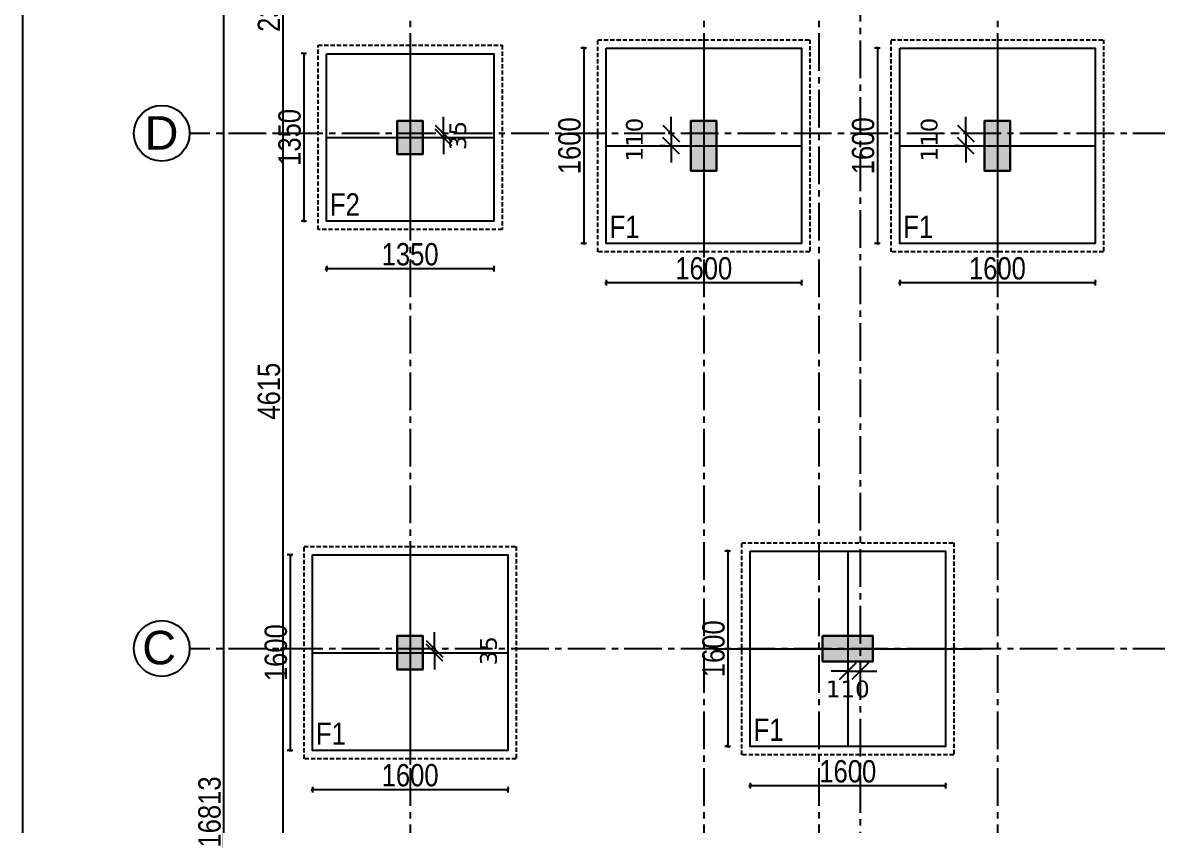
# Model space of a CAD drawing. Header units: millimetres. Extents: x 12977220 to 13113408, y -169657 to -55898.
# Drawn here: x 12979445 to 12989607, y -116064 to -108876 of the extents above; entities that cross this region are included whole.
import ezdxf

# ---------------------------------------------------------------- set-up
doc = ezdxf.new("R2010")
doc.units = ezdxf.units.MM
doc.header["$LTSCALE"] = 3
doc.header["$PDMODE"] = 66
for name, pattern in [('CENTER', [2, 1.25, -0.25, 0.25, -0.25]), ('CENTER2', [1.125, 0.75, -0.125, 0.125, -0.125]), ('HIDDEN', [0.375, 0.25, -0.125])]:
    doc.linetypes.add(name, pattern=pattern)
for name, color, linetype in [('C3', 2, 'Continuous'), ('COLUMN NEW', 112, 'Continuous'), ('DIM', 9, 'Continuous'), ('GRID', 8, 'CENTER'), ('GRIDNAME', 83, 'Continuous')]:
    doc.layers.add(name, color=color, linetype=linetype)
doc.styles.add('ariel', font='ARIAL.TTF')
doc.styles.add('Jerry', font='verdana.TTF')
doc.styles.add('rs4', font='romans.shx', dxfattribs={"width": 0.8, "height": 200})
doc.styles.get("Standard").update_dxf_attribs({"font": 'ARIALBD.TTF', "height": 4.5})
doc.styles.add('TEXT', font='ARIALN.TTF')
doc.dimstyles.new('1', dxfattribs={"dimtxt": 1.75, "dimasz": 100, "dimexe": 100, "dimexo": 0, "dimgap": 25, "dimtad": 1, "dimdec": 0, "dimzin": 3, "dimdsep": 46, "dimtxsty": 'rs4', "dimblk": 'ARCHTICK', "dimcen": 2.5, "dimdle": 100, "dimclrd": 256, "dimclre": 256, "dimclrt": 6, "dimadec": 0, "dimazin": 0, "dimtfac": 1, "dimtdec": 0, "dimtmove": 2, "dimatfit": 3, "dimfxl": 1, "dimlwd": -1, "dimlwe": -1, "dimarcsym": 0})
doc.dimstyles.new('ISO-25', dxfattribs={"dimtxt": 2.5, "dimasz": 2.5, "dimexe": 1.25, "dimexo": 0.625, "dimtad": 1, "dimtxsty": 'Standard', "dimcen": 2.5, "dimadec": 0, "dimazin": 0, "dimtfac": 1, "dimtmove": 0, "dimatfit": 3, "dimfxl": 1, "dimarcsym": 0})

# ---------------------------------------------------------------- blocks, each defined once
blk = doc.blocks.new('C1 NEW')
at = {"layer": 'COLUMN NEW', "ltscale": 0.15}
for points in [[(115, 150), (-115, 150), (0, 0)], [(0, 0), (-115, 150), (-115, -150)], [(115, 150), (0, 0), (115, -150)], [(0, 0), (-115, -150), (115, -150)]]:
    blk.add_hatch(color=6, dxfattribs=at).paths.add_polyline_path(points)
at = {"layer": 'COLUMN NEW', "color": 6, "ltscale": 0.15}
blk.add_lwpolyline([(-115, -150), (115, -150), (115, 150), (-115, 150)], close=True, dxfattribs=at)
blk = doc.blocks.new('C2')
at = {"layer": 'COLUMN NEW', "ltscale": 0.15}
blk.add_hatch(color=6, dxfattribs=at).paths.add_polyline_path([(115, 225), (-115, 225), (-115, -225), (115, -225)])
at = {"layer": 'COLUMN NEW', "color": 6, "ltscale": 0.15}
blk.add_lwpolyline([(-115, -225), (115, -225), (115, 225), (-115, 225)], close=True, dxfattribs=at)
blk = doc.blocks.new('C3')
at = {"layer": 'COLUMN NEW', "ltscale": 0.15}
blk.add_hatch(color=6, dxfattribs=at).paths.add_polyline_path([(115, 225), (-115, 225), (-115, -225), (115, -225)])
at = {"layer": 'COLUMN NEW', "color": 6, "ltscale": 0.15}
blk.add_lwpolyline([(-115, -225), (115, -225), (115, 225), (-115, 225)], close=True, dxfattribs=at)
blk = doc.blocks.new('_ARCHTICK')
at = {"color": 0, "linetype": 'ByBlock', "const_width": 0.15}
blk.add_lwpolyline([(-0.5, -0.5), (0.5, 0.5)], dxfattribs=at)
blk = doc.blocks.new('*D1050')
at = {"layer": 'Defpoints', "color": 0, "linetype": 'Continuous', "ltscale": 400, "transparency": 16777216}
for p in [(12981247, -107538), (12981284, -107538), (12981284, -124351)]:
    blk.add_point(p, dxfattribs=at)
at = {"layer": 'DIM', "linetype": 'Continuous', "ltscale": 400, "transparency": 16777216}
for p, q in [((12981272, -107538), (12981222, -107538)), ((12981272, -124351), (12981222, -124351))]:
    blk.add_line(p, q, dxfattribs=at)
at = {"layer": 'DIM', "ltscale": 400, "transparency": 16777216}
blk.add_line((12981247, -124361), (12981247, -107528), dxfattribs=at)
at = {"layer": 'DIM', "linetype": 'Continuous', "ltscale": 400, "transparency": 16777216, "xscale": 30, "yscale": 30, "zscale": 30}
for p, rotation in [((12981247, -107538), 90), ((12981247, -124351), 270)]:
    blk.add_blockref('_ARCHTICK', p, dxfattribs=dict(at, rotation=rotation))
at = {"layer": 'DIM', "color": 6, "linetype": 'Continuous', "ltscale": 400, "transparency": 16777216, "insert": (12981119, -115945), "char_height": 200, "attachment_point": 5, "rotation": 90, "style": 'TEXT'}
blk.add_mtext('16813', dxfattribs=at)
blk = doc.blocks.new('*D1052')
at = {"layer": 'Defpoints', "color": 0, "linetype": 'Continuous', "ltscale": 400, "transparency": 16777216}
for p in [(12981778, -114483), (12982340, -114483), (12981676, -118638)]:
    blk.add_point(p, dxfattribs=at)
at = {"layer": 'DIM', "linetype": 'Continuous', "ltscale": 400, "transparency": 16777216}
for p, q in [((12981803, -114483), (12981753, -114483)), ((12981753, -118638), (12981803, -118638))]:
    blk.add_line(p, q, dxfattribs=at)
at = {"layer": 'DIM', "ltscale": 400, "transparency": 16777216}
blk.add_line((12981778, -118648), (12981778, -114473), dxfattribs=at)
at = {"layer": 'DIM', "linetype": 'Continuous', "ltscale": 400, "transparency": 16777216, "xscale": 30, "yscale": 30, "zscale": 30}
for p, rotation in [((12981778, -114483), 90), ((12981778, -118638), 270)]:
    blk.add_blockref('_ARCHTICK', p, dxfattribs=dict(at, rotation=rotation))
at = {"layer": 'DIM', "color": 6, "linetype": 'Continuous', "ltscale": 400, "transparency": 16777216, "insert": (12981651, -116561), "char_height": 200, "attachment_point": 5, "rotation": 90, "style": 'TEXT'}
blk.add_mtext('4155', dxfattribs=at)
blk = doc.blocks.new('*D1053')
at = {"layer": 'Defpoints', "color": 0, "linetype": 'Continuous', "ltscale": 400, "transparency": 16777216}
for p in [(12981778, -109868), (12982340, -109868), (12982340, -114483)]:
    blk.add_point(p, dxfattribs=at)
at = {"layer": 'DIM', "linetype": 'Continuous', "ltscale": 400, "transparency": 16777216}
for p, q in [((12981803, -109868), (12981753, -109868)), ((12981803, -114483), (12981753, -114483))]:
    blk.add_line(p, q, dxfattribs=at)
at = {"layer": 'DIM', "ltscale": 400, "transparency": 16777216}
blk.add_line((12981778, -114493), (12981778, -109858), dxfattribs=at)
at = {"layer": 'DIM', "linetype": 'Continuous', "ltscale": 400, "transparency": 16777216, "xscale": 30, "yscale": 30, "zscale": 30}
for p, rotation in [((12981778, -109868), 90), ((12981778, -114483), 270)]:
    blk.add_blockref('_ARCHTICK', p, dxfattribs=dict(at, rotation=rotation))
at = {"layer": 'DIM', "color": 6, "linetype": 'Continuous', "ltscale": 400, "transparency": 16777216, "insert": (12981651, -112176), "char_height": 200, "attachment_point": 5, "rotation": 90, "style": 'TEXT'}
blk.add_mtext('4615', dxfattribs=at)
blk = doc.blocks.new('*D1054')
at = {"layer": 'Defpoints', "color": 0, "linetype": 'Continuous', "ltscale": 400, "transparency": 16777216}
for p in [(12981778, -107538), (12982465, -107538), (12982340, -109868)]:
    blk.add_point(p, dxfattribs=at)
at = {"layer": 'DIM', "linetype": 'Continuous', "ltscale": 400, "transparency": 16777216}
for p, q in [((12981803, -107538), (12981753, -107538)), ((12981803, -109868), (12981753, -109868))]:
    blk.add_line(p, q, dxfattribs=at)
at = {"layer": 'DIM', "ltscale": 400, "transparency": 16777216}
blk.add_line((12981778, -109878), (12981778, -107528), dxfattribs=at)
at = {"layer": 'DIM', "linetype": 'Continuous', "ltscale": 400, "transparency": 16777216, "xscale": 30, "yscale": 30, "zscale": 30}
for p, rotation in [((12981778, -107538), 90), ((12981778, -109868), 270)]:
    blk.add_blockref('_ARCHTICK', p, dxfattribs=dict(at, rotation=rotation))
at = {"layer": 'DIM', "color": 6, "linetype": 'Continuous', "ltscale": 400, "transparency": 16777216, "insert": (12981651, -108703), "char_height": 200, "attachment_point": 5, "rotation": 90, "style": 'TEXT'}
blk.add_mtext('2330', dxfattribs=at)
blk = doc.blocks.new('*D1111')
at = {"layer": 'Defpoints', "color": 0, "linetype": 'Continuous', "ltscale": 400, "transparency": 16777216}
for p in [(12982165, -110653), (12983665, -110653), (12983665, -111078)]:
    blk.add_point(p, dxfattribs=at)
at = {"layer": 'DIM', "linetype": 'Continuous', "ltscale": 400, "transparency": 16777216}
for p, q in [((12982165, -111053), (12982165, -111103)), ((12983665, -111053), (12983665, -111103))]:
    blk.add_line(p, q, dxfattribs=at)
at = {"layer": 'DIM', "ltscale": 400, "transparency": 16777216}
blk.add_line((12982155, -111078), (12983675, -111078), dxfattribs=at)
at = {"layer": 'DIM', "linetype": 'Continuous', "ltscale": 400, "transparency": 16777216, "xscale": 30, "yscale": 30, "zscale": 30, "rotation": 180}
blk.add_blockref('_ARCHTICK', (12982165, -111078), dxfattribs=at)
at = {"layer": 'DIM', "linetype": 'Continuous', "ltscale": 400, "transparency": 16777216, "xscale": 30, "yscale": 30, "zscale": 30}
blk.add_blockref('_ARCHTICK', (12983665, -111078), dxfattribs=at)
at = {"layer": 'DIM', "color": 6, "linetype": 'Continuous', "ltscale": 400, "transparency": 16777216, "insert": (12982915, -110951), "char_height": 200, "attachment_point": 5, "style": 'TEXT'}
blk.add_mtext('1350', dxfattribs=at)
blk = doc.blocks.new('*D1112')
at = {"layer": 'Defpoints', "color": 0, "linetype": 'Continuous', "ltscale": 400, "transparency": 16777216}
for p in [(12982165, -109153), (12981963, -110653), (12982165, -110653)]:
    blk.add_point(p, dxfattribs=at)
at = {"layer": 'DIM', "ltscale": 400, "transparency": 16777216}
blk.add_line((12981963, -109143), (12981963, -110663), dxfattribs=at)
at = {"layer": 'DIM', "linetype": 'Continuous', "ltscale": 400, "transparency": 16777216}
for p, q in [((12981988, -109153), (12981938, -109153)), ((12981988, -110653), (12981938, -110653))]:
    blk.add_line(p, q, dxfattribs=at)
at = {"layer": 'DIM', "linetype": 'Continuous', "ltscale": 400, "transparency": 16777216, "xscale": 30, "yscale": 30, "zscale": 30}
for p, rotation in [((12981963, -109153), 90), ((12981963, -110653), 270)]:
    blk.add_blockref('_ARCHTICK', p, dxfattribs=dict(at, rotation=rotation))
at = {"layer": 'DIM', "color": 6, "linetype": 'Continuous', "ltscale": 400, "transparency": 16777216, "insert": (12981836, -109903), "char_height": 200, "attachment_point": 5, "rotation": 90, "style": 'TEXT'}
blk.add_mtext('1350', dxfattribs=at)
blk = doc.blocks.new('*D1056')
at = {"layer": 'Defpoints', "color": 0, "linetype": 'Continuous', "ltscale": 400, "transparency": 16777216}
for p in [(12984670, -110829), (12986420, -110829), (12986420, -111204)]:
    blk.add_point(p, dxfattribs=at)
at = {"layer": 'DIM', "ltscale": 400, "transparency": 16777216}
blk.add_line((12984660, -111204), (12986430, -111204), dxfattribs=at)
at = {"layer": 'DIM', "linetype": 'Continuous', "ltscale": 400, "transparency": 16777216}
for p, q in [((12984670, -111179), (12984670, -111229)), ((12986420, -111179), (12986420, -111229))]:
    blk.add_line(p, q, dxfattribs=at)
at = {"layer": 'DIM', "linetype": 'Continuous', "ltscale": 400, "transparency": 16777216, "xscale": 30, "yscale": 30, "zscale": 30, "rotation": 180}
blk.add_blockref('_ARCHTICK', (12984670, -111204), dxfattribs=at)
at = {"layer": 'DIM', "linetype": 'Continuous', "ltscale": 400, "transparency": 16777216, "xscale": 30, "yscale": 30, "zscale": 30}
blk.add_blockref('_ARCHTICK', (12986420, -111204), dxfattribs=at)
at = {"layer": 'DIM', "color": 6, "linetype": 'Continuous', "ltscale": 400, "transparency": 16777216, "insert": (12985545, -111077), "char_height": 200, "attachment_point": 5, "style": 'TEXT'}
blk.add_mtext('1600', dxfattribs=at)
blk = doc.blocks.new('*D1125')
at = {"layer": 'Defpoints', "color": 0, "linetype": 'Continuous', "ltscale": 400, "transparency": 16777216}
for p in [(12984670, -109103), (12984470, -110853), (12984670, -110853)]:
    blk.add_point(p, dxfattribs=at)
at = {"layer": 'DIM', "linetype": 'Continuous', "ltscale": 400, "transparency": 16777216}
for p, q in [((12984495, -109103), (12984445, -109103)), ((12984495, -110853), (12984445, -110853))]:
    blk.add_line(p, q, dxfattribs=at)
at = {"layer": 'DIM', "ltscale": 400, "transparency": 16777216}
blk.add_line((12984470, -109093), (12984470, -110863), dxfattribs=at)
at = {"layer": 'DIM', "linetype": 'Continuous', "ltscale": 400, "transparency": 16777216, "xscale": 30, "yscale": 30, "zscale": 30}
for p, rotation in [((12984470, -109103), 90), ((12984470, -110853), 270)]:
    blk.add_blockref('_ARCHTICK', p, dxfattribs=dict(at, rotation=rotation))
at = {"layer": 'DIM', "color": 6, "linetype": 'Continuous', "ltscale": 400, "transparency": 16777216, "insert": (12984343, -109978), "char_height": 200, "attachment_point": 5, "rotation": 90, "style": 'TEXT'}
blk.add_mtext('1600', dxfattribs=at)
blk = doc.blocks.new('*D1057')
at = {"layer": 'Defpoints', "color": 0, "linetype": 'Continuous', "ltscale": 400, "transparency": 16777216}
for p in [(12987300, -110829), (12989050, -110829), (12989050, -111204)]:
    blk.add_point(p, dxfattribs=at)
at = {"layer": 'DIM', "ltscale": 400, "transparency": 16777216}
blk.add_line((12987290, -111204), (12989060, -111204), dxfattribs=at)
at = {"layer": 'DIM', "linetype": 'Continuous', "ltscale": 400, "transparency": 16777216}
for p, q in [((12987300, -111179), (12987300, -111229)), ((12989050, -111179), (12989050, -111229))]:
    blk.add_line(p, q, dxfattribs=at)
at = {"layer": 'DIM', "linetype": 'Continuous', "ltscale": 400, "transparency": 16777216, "xscale": 30, "yscale": 30, "zscale": 30, "rotation": 180}
blk.add_blockref('_ARCHTICK', (12987300, -111204), dxfattribs=at)
at = {"layer": 'DIM', "linetype": 'Continuous', "ltscale": 400, "transparency": 16777216, "xscale": 30, "yscale": 30, "zscale": 30}
blk.add_blockref('_ARCHTICK', (12989050, -111204), dxfattribs=at)
at = {"layer": 'DIM', "color": 6, "linetype": 'Continuous', "ltscale": 400, "transparency": 16777216, "insert": (12988175, -111077), "char_height": 200, "attachment_point": 5, "style": 'TEXT'}
blk.add_mtext('1600', dxfattribs=at)
blk = doc.blocks.new('*D1126')
at = {"layer": 'Defpoints', "color": 0, "linetype": 'Continuous', "ltscale": 400, "transparency": 16777216}
for p in [(12987300, -109103), (12987100, -110853), (12987300, -110853)]:
    blk.add_point(p, dxfattribs=at)
at = {"layer": 'DIM', "linetype": 'Continuous', "ltscale": 400, "transparency": 16777216}
for p, q in [((12987125, -109103), (12987075, -109103)), ((12987125, -110853), (12987075, -110853))]:
    blk.add_line(p, q, dxfattribs=at)
at = {"layer": 'DIM', "ltscale": 400, "transparency": 16777216}
blk.add_line((12987100, -109093), (12987100, -110863), dxfattribs=at)
at = {"layer": 'DIM', "linetype": 'Continuous', "ltscale": 400, "transparency": 16777216, "xscale": 30, "yscale": 30, "zscale": 30}
for p, rotation in [((12987100, -109103), 90), ((12987100, -110853), 270)]:
    blk.add_blockref('_ARCHTICK', p, dxfattribs=dict(at, rotation=rotation))
at = {"layer": 'DIM', "color": 6, "linetype": 'Continuous', "ltscale": 400, "transparency": 16777216, "insert": (12986973, -109978), "char_height": 200, "attachment_point": 5, "rotation": 90, "style": 'TEXT'}
blk.add_mtext('1600', dxfattribs=at)
blk = doc.blocks.new('*D1058')
at = {"layer": 'Defpoints', "color": 0, "linetype": 'Continuous', "ltscale": 400, "transparency": 16777216}
for p in [(12982040, -115369), (12983790, -115369), (12983790, -115744)]:
    blk.add_point(p, dxfattribs=at)
at = {"layer": 'DIM', "ltscale": 400, "transparency": 16777216}
blk.add_line((12982030, -115744), (12983800, -115744), dxfattribs=at)
at = {"layer": 'DIM', "linetype": 'Continuous', "ltscale": 400, "transparency": 16777216}
for p, q in [((12982040, -115719), (12982040, -115769)), ((12983790, -115719), (12983790, -115769))]:
    blk.add_line(p, q, dxfattribs=at)
at = {"layer": 'DIM', "linetype": 'Continuous', "ltscale": 400, "transparency": 16777216, "xscale": 30, "yscale": 30, "zscale": 30, "rotation": 180}
blk.add_blockref('_ARCHTICK', (12982040, -115744), dxfattribs=at)
at = {"layer": 'DIM', "linetype": 'Continuous', "ltscale": 400, "transparency": 16777216, "xscale": 30, "yscale": 30, "zscale": 30}
blk.add_blockref('_ARCHTICK', (12983790, -115744), dxfattribs=at)
at = {"layer": 'DIM', "color": 6, "linetype": 'Continuous', "ltscale": 400, "transparency": 16777216, "insert": (12982915, -115617), "char_height": 200, "attachment_point": 5, "style": 'TEXT'}
blk.add_mtext('1600', dxfattribs=at)
blk = doc.blocks.new('*D1127')
at = {"layer": 'Defpoints', "color": 0, "linetype": 'Continuous', "ltscale": 400, "transparency": 16777216}
for p in [(12982040, -113643), (12981840, -115393), (12982040, -115393)]:
    blk.add_point(p, dxfattribs=at)
at = {"layer": 'DIM', "linetype": 'Continuous', "ltscale": 400, "transparency": 16777216}
for p, q in [((12981865, -113643), (12981815, -113643)), ((12981865, -115393), (12981815, -115393))]:
    blk.add_line(p, q, dxfattribs=at)
at = {"layer": 'DIM', "ltscale": 400, "transparency": 16777216}
blk.add_line((12981840, -113633), (12981840, -115403), dxfattribs=at)
at = {"layer": 'DIM', "linetype": 'Continuous', "ltscale": 400, "transparency": 16777216, "xscale": 30, "yscale": 30, "zscale": 30}
for p, rotation in [((12981840, -113643), 90), ((12981840, -115393), 270)]:
    blk.add_blockref('_ARCHTICK', p, dxfattribs=dict(at, rotation=rotation))
at = {"layer": 'DIM', "color": 6, "linetype": 'Continuous', "ltscale": 400, "transparency": 16777216, "insert": (12981713, -114518), "char_height": 200, "attachment_point": 5, "rotation": 90, "style": 'TEXT'}
blk.add_mtext('1600', dxfattribs=at)
blk = doc.blocks.new('*D1059')
at = {"layer": 'Defpoints', "color": 0, "linetype": 'Continuous', "ltscale": 400, "transparency": 16777216}
for p in [(12985960, -115334), (12987710, -115334), (12987710, -115709)]:
    blk.add_point(p, dxfattribs=at)
at = {"layer": 'DIM', "ltscale": 400, "transparency": 16777216}
blk.add_line((12985950, -115709), (12987720, -115709), dxfattribs=at)
at = {"layer": 'DIM', "linetype": 'Continuous', "ltscale": 400, "transparency": 16777216}
for p, q in [((12985960, -115684), (12985960, -115734)), ((12987710, -115684), (12987710, -115734))]:
    blk.add_line(p, q, dxfattribs=at)
at = {"layer": 'DIM', "linetype": 'Continuous', "ltscale": 400, "transparency": 16777216, "xscale": 30, "yscale": 30, "zscale": 30, "rotation": 180}
blk.add_blockref('_ARCHTICK', (12985960, -115709), dxfattribs=at)
at = {"layer": 'DIM', "linetype": 'Continuous', "ltscale": 400, "transparency": 16777216, "xscale": 30, "yscale": 30, "zscale": 30}
blk.add_blockref('_ARCHTICK', (12987710, -115709), dxfattribs=at)
at = {"layer": 'DIM', "color": 6, "linetype": 'Continuous', "ltscale": 400, "transparency": 16777216, "insert": (12986835, -115582), "char_height": 200, "attachment_point": 5, "style": 'TEXT'}
blk.add_mtext('1600', dxfattribs=at)
blk = doc.blocks.new('*D1128')
at = {"layer": 'Defpoints', "color": 0, "linetype": 'Continuous', "ltscale": 400, "transparency": 16777216}
for p in [(12985960, -113608), (12985760, -115358), (12985960, -115358)]:
    blk.add_point(p, dxfattribs=at)
at = {"layer": 'DIM', "linetype": 'Continuous', "ltscale": 400, "transparency": 16777216}
for p, q in [((12985785, -113608), (12985735, -113608)), ((12985785, -115358), (12985735, -115358))]:
    blk.add_line(p, q, dxfattribs=at)
at = {"layer": 'DIM', "ltscale": 400, "transparency": 16777216}
blk.add_line((12985760, -113598), (12985760, -115368), dxfattribs=at)
at = {"layer": 'DIM', "linetype": 'Continuous', "ltscale": 400, "transparency": 16777216, "xscale": 30, "yscale": 30, "zscale": 30}
for p, rotation in [((12985760, -113608), 90), ((12985760, -115358), 270)]:
    blk.add_blockref('_ARCHTICK', p, dxfattribs=dict(at, rotation=rotation))
at = {"layer": 'DIM', "color": 6, "linetype": 'Continuous', "ltscale": 400, "transparency": 16777216, "insert": (12985633, -114483), "char_height": 200, "attachment_point": 5, "rotation": 90, "style": 'TEXT'}
blk.add_mtext('1600', dxfattribs=at)
blk = doc.blocks.new('_Oblique')
at = {"color": 0, "linetype": 'ByBlock', "lineweight": -2}
blk.add_line((-0.5, -0.5), (0.5, 0.5), dxfattribs=at)
blk = doc.blocks.new('*D1064')
at = {"layer": 'C3', "color": 8, "lineweight": -2, "ltscale": 0.15, "transparency": 16777216}
for p, q in [((12983213, -109868), (12983213, -109718)), ((12983213, -109868), (12983213, -109903)), ((12983213, -109903), (12983213, -110053)), ((12983306, -109868), (12983313, -109868)), ((12983306, -109903), (12983313, -109903))]:
    blk.add_line(p, q, dxfattribs=at)
at = {"layer": 'Defpoints', "color": 0, "ltscale": 0.15, "transparency": 16777216}
for p in [(12983163, -109868, -3965), (12983163, -109903, -3965), (12983213, -109903)]:
    blk.add_point(p, dxfattribs=at)
at = {"layer": 'C3', "color": 8, "lineweight": -2, "ltscale": 0.15, "transparency": 16777216, "xscale": 150, "yscale": 150, "zscale": 150}
for p, rotation in [((12983213, -109868), 270), ((12983213, -109903), 90)]:
    blk.add_blockref('_Oblique', p, dxfattribs=dict(at, rotation=rotation))
at = {"layer": 'C3', "ltscale": 0.15, "transparency": 16777216, "insert": (12983343, -109886), "char_height": 150, "attachment_point": 5, "rotation": 90, "style": 'Jerry'}
blk.add_mtext('35', dxfattribs=at)
blk = doc.blocks.new('*D1065')
at = {"layer": 'C3', "color": 8, "lineweight": -2, "ltscale": 0.15, "transparency": 16777216}
for p, q in [((12985253, -109868), (12985253, -109718)), ((12985199, -109868), (12985153, -109868)), ((12985253, -109868), (12985253, -109978)), ((12985199, -109978), (12985153, -109978)), ((12985253, -109978), (12985253, -110128))]:
    blk.add_line(p, q, dxfattribs=at)
at = {"layer": 'Defpoints', "color": 0, "ltscale": 0.15, "transparency": 16777216}
for p in [(12986073, -109868, -3965), (12985253, -109978), (12986073, -109978, -3965)]:
    blk.add_point(p, dxfattribs=at)
at = {"layer": 'C3', "color": 8, "lineweight": -2, "ltscale": 0.15, "transparency": 16777216, "xscale": 150, "yscale": 150, "zscale": 150}
for p, rotation in [((12985253, -109868), 270), ((12985253, -109978), 90)]:
    blk.add_blockref('_Oblique', p, dxfattribs=dict(at, rotation=rotation))
at = {"layer": 'C3', "ltscale": 0.15, "transparency": 16777216, "insert": (12984925, -109923), "char_height": 150, "attachment_point": 5, "rotation": 90, "style": 'Jerry'}
blk.add_mtext('110', dxfattribs=at)
blk = doc.blocks.new('*D1066')
at = {"layer": 'C3', "color": 8, "lineweight": -2, "ltscale": 0.15, "transparency": 16777216}
for p, q in [((12987893, -109868), (12987893, -109718)), ((12987834, -109868), (12987793, -109868)), ((12987893, -109868), (12987893, -109978)), ((12987834, -109978), (12987793, -109978)), ((12987893, -109978), (12987893, -110128))]:
    blk.add_line(p, q, dxfattribs=at)
at = {"layer": 'Defpoints', "color": 0, "ltscale": 0.15, "transparency": 16777216}
for p in [(12988623, -109868, -3965), (12987893, -109978), (12988623, -109978, -3965)]:
    blk.add_point(p, dxfattribs=at)
at = {"layer": 'C3', "color": 8, "lineweight": -2, "ltscale": 0.15, "transparency": 16777216, "xscale": 150, "yscale": 150, "zscale": 150}
for p, rotation in [((12987893, -109868), 270), ((12987893, -109978), 90)]:
    blk.add_blockref('_Oblique', p, dxfattribs=dict(at, rotation=rotation))
at = {"layer": 'C3', "ltscale": 0.15, "transparency": 16777216, "insert": (12987565, -109923), "char_height": 150, "attachment_point": 5, "rotation": 90, "style": 'Jerry'}
blk.add_mtext('110', dxfattribs=at)
blk = doc.blocks.new('*D1069')
at = {"layer": 'C3', "color": 8, "lineweight": -2, "ltscale": 0.15, "transparency": 16777216}
for p, q in [((12983133, -114483), (12983133, -114333)), ((12983133, -114483), (12983133, -114518)), ((12983133, -114518), (12983133, -114668)), ((12983227, -114483), (12983233, -114483)), ((12983227, -114518), (12983233, -114518))]:
    blk.add_line(p, q, dxfattribs=at)
at = {"layer": 'Defpoints', "color": 0, "ltscale": 0.15, "transparency": 16777216}
for p in [(12983103, -114483, -3965), (12983103, -114518, -3965), (12983133, -114518)]:
    blk.add_point(p, dxfattribs=at)
at = {"layer": 'C3', "color": 8, "lineweight": -2, "ltscale": 0.15, "transparency": 16777216, "xscale": 150, "yscale": 150, "zscale": 150}
for p, rotation in [((12983133, -114483), 270), ((12983133, -114518), 90)]:
    blk.add_blockref('_Oblique', p, dxfattribs=dict(at, rotation=rotation))
at = {"layer": 'C3', "ltscale": 0.15, "transparency": 16777216, "insert": (12983618, -114501), "char_height": 150, "attachment_point": 5, "rotation": 90, "style": 'Jerry'}
blk.add_mtext('35', dxfattribs=at)
blk = doc.blocks.new('*D1070')
at = {"layer": 'C3', "color": 8, "lineweight": -2, "ltscale": 0.15, "transparency": 16777216}
for p, q in [((12986835, -114684), (12986685, -114684)), ((12986835, -114684), (12986945, -114684)), ((12986945, -114684), (12987095, -114684)), ((12986835, -114778), (12986835, -114784)), ((12986945, -114778), (12986945, -114784))]:
    blk.add_line(p, q, dxfattribs=at)
at = {"layer": 'Defpoints', "color": 0, "ltscale": 0.15, "transparency": 16777216}
for p in [(12986835, -114664, -3965), (12986945, -114664, -3965), (12986945, -114684)]:
    blk.add_point(p, dxfattribs=at)
at = {"layer": 'C3', "color": 8, "lineweight": -2, "ltscale": 0.15, "transparency": 16777216, "xscale": 150, "yscale": 150, "zscale": 150}
blk.add_blockref('_Oblique', (12986835, -114684), dxfattribs=at)
at = {"layer": 'C3', "color": 8, "lineweight": -2, "ltscale": 0.15, "transparency": 16777216, "xscale": 150, "yscale": 150, "zscale": 150, "rotation": 180}
blk.add_blockref('_Oblique', (12986945, -114684), dxfattribs=at)
at = {"layer": 'C3', "ltscale": 0.15, "transparency": 16777216, "insert": (12986835, -114844), "char_height": 150, "attachment_point": 5, "style": 'Jerry'}
blk.add_mtext('110', dxfattribs=at)

msp = doc.modelspace()

# ---------------------------------------------------------------- linework, layer by layer
at = {"layer": 'C3', "color": 5, "ltscale": 0.15}
for p, q in [((12985544.9, -109103.2), (12985544.9, -110853.2)), ((12988174.9, -109103.2), (12988174.9, -110853.2)), ((12982914.9, -109153.2), (12982914.9, -110653.2)), ((12982164.9, -109903.2), (12983664.9, -109903.2)), ((12984669.9, -109978.2), (12986419.9, -109978.2)), ((12987299.9, -109978.2), (12989049.9, -109978.2)), ((12986834.9, -113608.2), (12986834.9, -115358.2)), ((12982914.9, -113643.2), (12982914.9, -115393.2)), ((12986834.9, -114368.2), (12986834.9, -114598.2)), ((12982039.9, -114518.2), (12983789.9, -114518.2)), ((12985959.9, -114483.2), (12987709.9, -114483.2)), ((12986609.9, -114483.2), (12987059.9, -114483.2))]:
    msp.add_line(p, q, dxfattribs=at)
at = {"layer": 'C3', "color": 6, "ltscale": 0.15}
msp.add_line((12985634.9, -114483.2), (12988034.9, -114483.2), dxfattribs=at)
at = {"layer": 'C3', "color": 5, "ltscale": 0.15}
msp.add_lwpolyline([(12986609.9, -114368.2), (12987059.9, -114368.2), (12987059.9, -114598.2), (12986609.9, -114598.2)], close=True, dxfattribs=at)
at = {"layer": 'DIM', "color": 3, "linetype": 'Continuous', "ltscale": 400}
msp.add_line((12982914.9, -109028.2), (12982914.9, -110778.2), dxfattribs=at)
at = {"layer": 'DIM', "color": 6, "linetype": 'Continuous', "ltscale": 400}
for p, q in [((12985544.9, -108978.2), (12985544.9, -110978.2)), ((12988174.9, -108978.2), (12988174.9, -110978.2)), ((12982914.9, -113518.2), (12982914.9, -115518.2)), ((12985834.9, -114483.2), (12987834.9, -114483.2))]:
    msp.add_line(p, q, dxfattribs=at)
at = {"layer": 'DIM', "color": 5, "linetype": 'Continuous', "ltscale": 400}
for p, q in [((12982914.9, -109753.2), (12982914.9, -110053.2)), ((12982799.9, -109903.2), (12983029.9, -109903.2)), ((12985429.9, -109978.2), (12985659.9, -109978.2)), ((12988059.9, -109978.2), (12988289.9, -109978.2)), ((12982914.9, -114368.2), (12982914.9, -114668.2)), ((12986834.9, -114368.2), (12986834.9, -114598.2)), ((12982799.9, -114518.2), (12983029.9, -114518.2))]:
    msp.add_line(p, q, dxfattribs=at)
at = {"layer": 'DIM', "color": 8, "linetype": 'Continuous', "ltscale": 400}
msp.add_lwpolyline([(12979444.9, -104135.1), (13013080.7, -104135.1), (13013080.7, -126181.3), (12979444.9, -126181.3)], close=True, dxfattribs=at)
at = {"layer": 'DIM', "color": 5, "linetype": 'HIDDEN', "ltscale": 50}
for points in [[(12984594.9, -109028.2), (12986494.9, -109028.2), (12986494.9, -110928.2), (12984594.9, -110928.2)], [(12987224.9, -109028.2), (12989124.9, -109028.2), (12989124.9, -110928.2), (12987224.9, -110928.2)], [(12982089.9, -109078.2), (12983739.9, -109078.2), (12983739.9, -110728.2), (12982089.9, -110728.2)], [(12981964.9, -113568.2), (12983864.9, -113568.2), (12983864.9, -115468.2), (12981964.9, -115468.2)], [(12985884.9, -113533.2), (12987784.9, -113533.2), (12987784.9, -115433.2), (12985884.9, -115433.2)]]:
    msp.add_lwpolyline(points, close=True, dxfattribs=at)
at = {"layer": 'DIM', "color": 3, "linetype": 'Continuous', "ltscale": 400}
for points in [[(12984669.9, -109103.2), (12986419.9, -109103.2), (12986419.9, -110853.2), (12984669.9, -110853.2)], [(12987299.9, -109103.2), (12989049.9, -109103.2), (12989049.9, -110853.2), (12987299.9, -110853.2)], [(12985959.9, -113608.2), (12987709.9, -113608.2), (12987709.9, -115358.2), (12985959.9, -115358.2)], [(12982039.9, -113643.2), (12983789.9, -113643.2), (12983789.9, -115393.2), (12982039.9, -115393.2)]]:
    msp.add_lwpolyline(points, close=True, dxfattribs=at)
at = {"layer": 'DIM', "color": 4, "linetype": 'Continuous', "ltscale": 400}
msp.add_lwpolyline([(12982164.9, -109153.2), (12983664.9, -109153.2), (12983664.9, -110653.2), (12982164.9, -110653.2)], close=True, dxfattribs=at)
at = {"layer": 'DIM', "color": 5, "linetype": 'Continuous', "ltscale": 400}
for points in [[(12982799.9, -109753.2), (12983029.9, -109753.2), (12983029.9, -110053.2), (12982799.9, -110053.2)], [(12985429.9, -109753.2), (12985659.9, -109753.2), (12985659.9, -110203.2), (12985429.9, -110203.2)], [(12988059.9, -109753.2), (12988289.9, -109753.2), (12988289.9, -110203.2), (12988059.9, -110203.2)], [(12982799.9, -114368.2), (12983029.9, -114368.2), (12983029.9, -114668.2), (12982799.9, -114668.2)], [(12986609.9, -114368.2), (12987059.9, -114368.2), (12987059.9, -114598.2), (12986609.9, -114598.2)]]:
    msp.add_lwpolyline(points, close=True, dxfattribs=at)
at = {"layer": 'GRID', "linetype": 'CENTER2', "ltscale": 150}
for p, q in [((12982914.9, -105427), (12982914.9, -124938.9)), ((12985544.9, -105427), (12985544.9, -124938.9)), ((12986574.9, -105427), (12986574.9, -124938.9)), ((12988174.9, -105427), (12988174.9, -124938.9)), ((12986944.9, -105997.5), (12986944.9, -124938.9)), ((12995295.7, -109868.2), (12980940.3, -109868.2)), ((12995295.7, -114483.2), (12980940.3, -114483.2))]:
    msp.add_line(p, q, dxfattribs=at)
at = {"layer": 'GRIDNAME'}
for centre in [(12980690.3, -109866.3), (12980690.3, -114481.3)]:
    msp.add_circle(centre, 250, dxfattribs=at)

# ---------------------------------------------------------------- block references
at = {"layer": 'COLUMN NEW'}
for p in [(12982914.9, -109903.2), (12982914.9, -114518.2)]:
    msp.add_blockref('C1 NEW', p, dxfattribs=at)
at = {"layer": 'COLUMN NEW', "color": 252}
for p in [(12985544.9, -109978.2), (12988174.9, -109978.2)]:
    msp.add_blockref('C2', p, dxfattribs=at)
at = {"layer": 'COLUMN NEW', "color": 252, "rotation": 270}
msp.add_blockref('C3', (12986834.9, -114483.2), dxfattribs=at)

# ---------------------------------------------------------------- texts
at = {"layer": 'DIM', "color": 4, "linetype": 'Continuous', "ltscale": 400, "style": 'TEXT'}
msp.add_text('F2', height=200, dxfattribs=at).set_placement((12982197.1, -110603.5, 3965.1))
at = {"layer": 'DIM', "color": 3, "linetype": 'Continuous', "ltscale": 400, "style": 'TEXT'}
for p in [(12984702.1, -110803.5, 3965.1), (12987332.1, -110803.5, 3965.1), (12985992.1, -115308.5, 3965.1), (12982072.1, -115343.5, 3965.1)]:
    msp.add_text('F1', height=200, dxfattribs=at).set_placement(p)
at = {"layer": 'GRIDNAME', "style": 'ariel'}
for s, p in [('D', (12980537.3, -110013)), ('C', (12980515.6, -114622.8))]:
    msp.add_text(s, height=300, rotation=360, dxfattribs=at).set_placement(p)

# ---------------------------------------------------------------- dimensions: what is measured, and where the dimension line sits
at = {"layer": 'C3', "color": 5, "ltscale": 0.15}
dim = msp.add_linear_dim(base=(12983213.5, -109903.2, 3964.7), p1=(12983163.5, -109868.2), p2=(12983163.5, -109903.2), angle=90, dimstyle='ISO-25', override={"dimscale": 100, "dimtxt": 1.5, "dimasz": 1.5, "dimexe": 1, "dimexo": 1, "dimgap": 1, "dimtad": 0, "dimdec": 0, "dimtxsty": 'Jerry', "dimblk": 'Oblique', "dimdle": 1, "dimclrd": 8, "dimclre": 8, "dimclrt": 256, "dimtdec": 0, "dimtmove": 2, "dimfxlon": 1}, dxfattribs=at)
dim.commit()
dim.dimension.update_dxf_attribs({"geometry": '*D1064', "text_midpoint": (12983343.5, -109885.7, 3964.7), "dimtype": 160})
for base, p1, p2, picture, middle in [((12985253.5, -109978.2, 3964.7), (12986073.5, -109868.2), (12986073.5, -109978.2), '*D1065', (12984925.4, -109923.2, 3964.7)), ((12987893.5, -109978.2, 3964.7), (12988623.5, -109868.2), (12988623.5, -109978.2), '*D1066', (12987565.4, -109923.2, 3964.7)), ((12983133.5, -114518.2, 3964.7), (12983103.5, -114483.2), (12983103.5, -114518.2), '*D1069', (12983617.8, -114500.7, 3964.7))]:
    dim = msp.add_linear_dim(base=base, p1=p1, p2=p2, angle=90, dimstyle='ISO-25', override={"dimscale": 100, "dimtxt": 1.5, "dimasz": 1.5, "dimexe": 1, "dimexo": 1, "dimgap": 1, "dimtad": 0, "dimdec": 0, "dimtxsty": 'Jerry', "dimblk": 'Oblique', "dimdle": 1, "dimclrd": 8, "dimclre": 8, "dimclrt": 256, "dimtdec": 0, "dimtmove": 2, "dimfxlon": 1}, dxfattribs=at)
    dim.commit()
    dim.dimension.update_dxf_attribs({"geometry": picture, "text_midpoint": middle})
dim = msp.add_linear_dim(base=(12986944.9, -114684.1, 3964.7), p1=(12986834.9, -114664.1), p2=(12986944.9, -114664.1), dimstyle='ISO-25', override={"dimscale": 100, "dimtxt": 1.5, "dimasz": 1.5, "dimexe": 1, "dimexo": 1, "dimgap": 1, "dimtad": 0, "dimdec": 0, "dimtxsty": 'Jerry', "dimblk": 'Oblique', "dimdle": 1, "dimclrd": 8, "dimclre": 8, "dimclrt": 256, "dimtdec": 0, "dimtmove": 2, "dimfxlon": 1}, dxfattribs=at)
dim.commit()
dim.dimension.update_dxf_attribs({"geometry": '*D1070', "text_midpoint": (12986834.9, -114844.1, 3964.7), "dimtype": 160})
at = {"layer": 'DIM', "color": 8, "linetype": 'Continuous', "ltscale": 400}
for base, p1, p2, picture, middle in [((12981246.5, -107538.2), (12981283.5, -124351.3), (12981283.5, -107538.2), '*D1050', (12981119.4, -115944.7)), ((12981778.4, -107538.2), (12982339.7, -109868.2), (12982465.5, -107538.2), '*D1054', (12981651.3, -108703.2)), ((12981778.4, -109868.2), (12982339.7, -114483.2), (12982339.7, -109868.2), '*D1053', (12981651.3, -112175.7)), ((12981778.4, -114483.2), (12981675.5, -118638.2), (12982339.7, -114483.2), '*D1052', (12981651.3, -116560.7))]:
    dim = msp.add_linear_dim(base=base, p1=p1, p2=p2, angle=90, dimstyle='1', override={"dimtxt": 200, "dimasz": 30, "dimexe": 25, "dimtxsty": 'TEXT', "dimcen": 100, "dimdle": 10, "dimldrblk": 'ARCHTICK', "dimfxl": 25, "dimfxlon": 1, "dimarcsym": 1}, dxfattribs=at)
    dim.commit()
    dim.dimension.update_dxf_attribs({"geometry": picture, "text_midpoint": middle})
at = {"layer": 'DIM', "color": 4, "linetype": 'Continuous', "ltscale": 400}
for base, p1, p2, text, picture, middle in [((12981963.2, -110653.2), (12982164.9, -109153.2), (12982164.9, -110653.2), '1350', '*D1112', (12981836.1, -109903.2)), ((12984470, -110853.2), (12984669.9, -109103.2), (12984669.9, -110853.2), '1600', '*D1125', (12984342.8, -109978.2)), ((12987100, -110853.2), (12987299.9, -109103.2), (12987299.9, -110853.2), '1600', '*D1126', (12986972.8, -109978.2)), ((12985760, -115358.2), (12985959.9, -113608.2), (12985959.9, -115358.2), '1600', '*D1128', (12985632.8, -114483.2)), ((12981840, -115393.2), (12982039.9, -113643.2), (12982039.9, -115393.2), '1600', '*D1127', (12981712.8, -114518.2))]:
    dim = msp.add_linear_dim(base=base, p1=p1, p2=p2, angle=90, text=text, dimstyle='1', override={"dimtxt": 200, "dimasz": 30, "dimexe": 25, "dimtxsty": 'TEXT', "dimcen": 100, "dimdle": 10, "dimldrblk": 'ARCHTICK', "dimfxl": 25, "dimfxlon": 1, "dimarcsym": 1}, dxfattribs=at)
    dim.commit()
    dim.dimension.update_dxf_attribs({"geometry": picture, "text_midpoint": middle})
for base, p1, p2, text, picture, middle in [((12983664.9, -111078), (12982164.9, -110653.2), (12983664.9, -110653.2), '1350', '*D1111', (12982914.9, -110950.9)), ((12986419.9, -111203.8), (12984669.9, -110828.6), (12986419.9, -110828.6), '1600', '*D1056', (12985544.9, -111076.7)), ((12989049.9, -111203.8), (12987299.9, -110828.6), (12989049.9, -110828.6), '1600', '*D1057', (12988174.9, -111076.7)), ((12987709.9, -115708.8), (12985959.9, -115333.6), (12987709.9, -115333.6), '1600', '*D1059', (12986834.9, -115581.7)), ((12983789.9, -115743.8), (12982039.9, -115368.6), (12983789.9, -115368.6), '1600', '*D1058', (12982914.9, -115616.7))]:
    dim = msp.add_linear_dim(base=base, p1=p1, p2=p2, text=text, dimstyle='1', override={"dimtxt": 200, "dimasz": 30, "dimexe": 25, "dimtxsty": 'TEXT', "dimcen": 100, "dimdle": 10, "dimldrblk": 'ARCHTICK', "dimfxl": 25, "dimfxlon": 1, "dimarcsym": 1}, dxfattribs=at)
    dim.commit()
    dim.dimension.update_dxf_attribs({"geometry": picture, "text_midpoint": middle})

doc.saveas('drawing.dxf')
